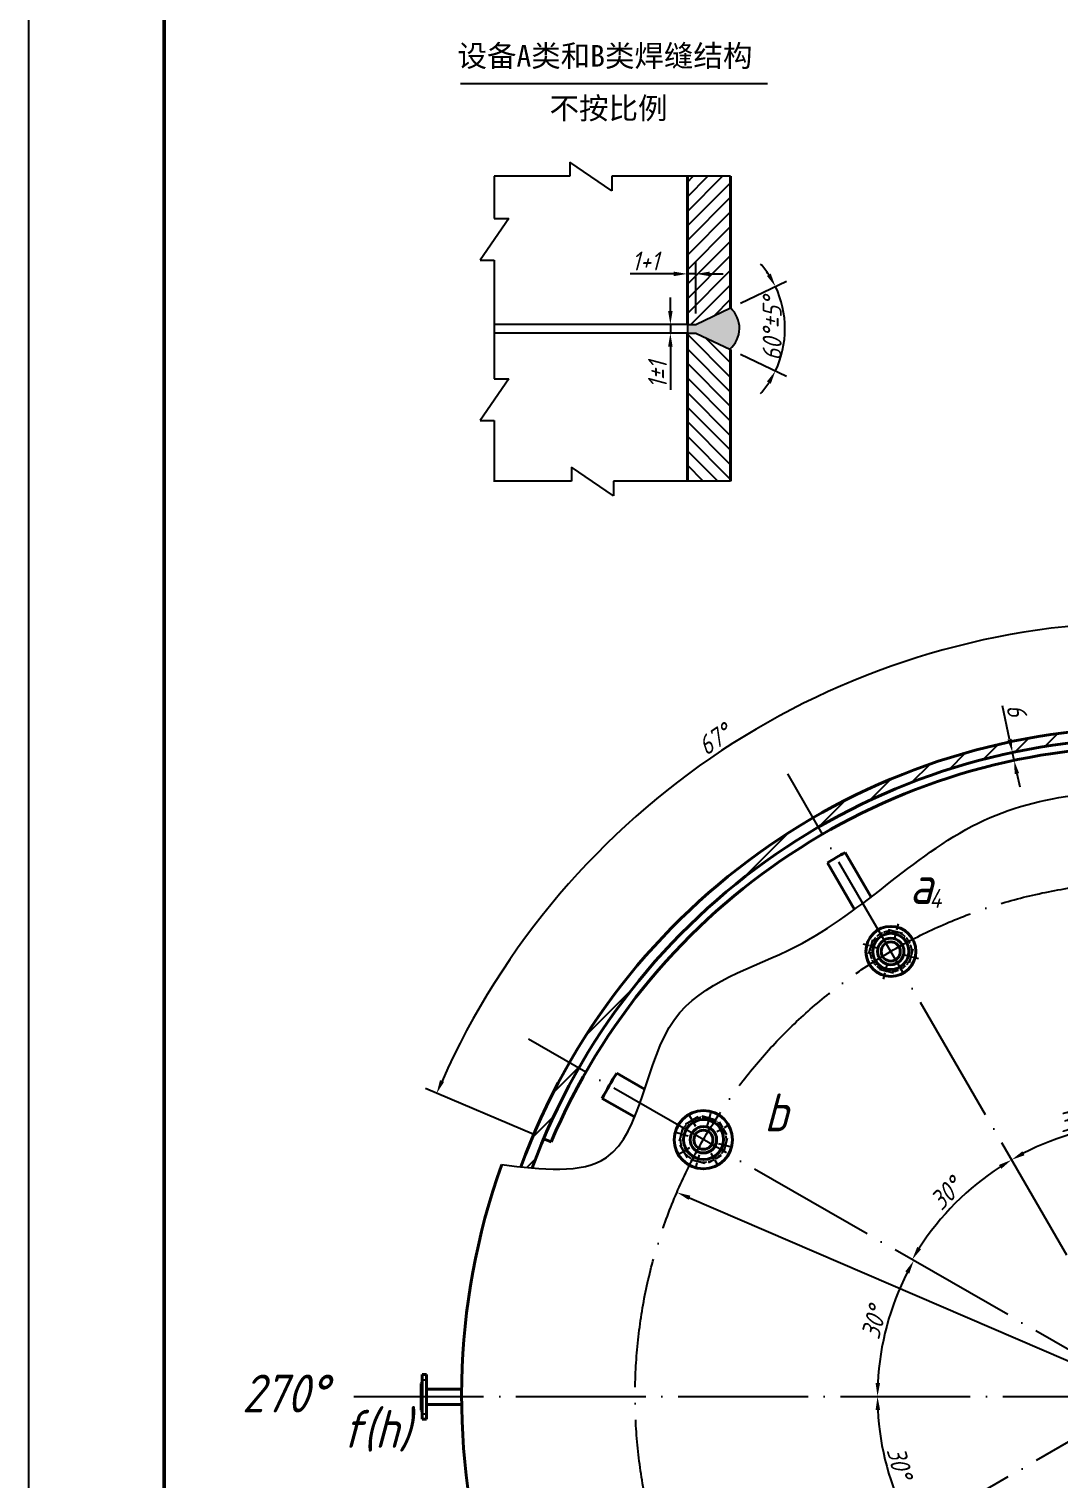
# Model space of a CAD drawing. Header units: millimetres. Extents: x -24031 to -12150, y -76529 to -59709.
# Drawn here: x -24031 to -20221, y -73271 to -67910 of the extents above; entities that cross this region are included whole.
import ezdxf

# ---------------------------------------------------------------- set-up
doc = ezdxf.new("R2010")
doc.units = ezdxf.units.MM
doc.linetypes.add('ACAD_ISO04W100', pattern=[30, 24, -3, 0, -3])
for name, color, linetype in [('标注', 254, 'Continuous'), ('点划线', 1, 'ACAD_ISO04W100'), ('点画线', 1, 'ACAD_ISO04W100')]:
    doc.layers.add(name, color=color, linetype=linetype)
doc.layers.add('粗实线', color=4, linetype='Continuous', lineweight=40)
doc.styles.add('GB', font='gbeitc.shx', dxfattribs={"bigfont": 'gbcbig.shx'})
doc.styles.get("Standard").update_dxf_attribs({"font": 'SIMFANG.TTF'})
doc.dimstyles.new('GB$0', dxfattribs={"dimscale": 20, "dimtxt": 3.5, "dimasz": 2.5, "dimexe": 2.25, "dimexo": 2, "dimtad": 1, "dimdec": 0, "dimtxsty": 'GB', "dimcen": 2.5, "dimadec": 0, "dimazin": 0, "dimtfac": 1, "dimtdec": 0, "dimtmove": 0, "dimatfit": 3, "dimfxl": 0, "dimarcsym": 0})
doc.dimstyles.new('GB$2', dxfattribs={"dimscale": 20, "dimtxt": 3.5, "dimasz": 2.5, "dimexe": 2.25, "dimexo": 2, "dimtad": 1, "dimdec": 0, "dimtxsty": 'GB', "dimcen": 2.5, "dimadec": 0, "dimazin": 0, "dimtfac": 1, "dimtdec": 0, "dimtmove": 0, "dimatfit": 3, "dimfxl": 0, "dimarcsym": 0})
doc.dimstyles.new('GB$3', dxfattribs={"dimscale": 20, "dimtxt": 3.5, "dimasz": 2.5, "dimexe": 2.25, "dimexo": 2, "dimtad": 1, "dimtoh": 1, "dimdec": 0, "dimtxsty": 'GB', "dimcen": 2.5, "dimadec": 0, "dimazin": 0, "dimtfac": 1, "dimtdec": 0, "dimtmove": 0, "dimatfit": 3, "dimfxl": 0, "dimarcsym": 0})

# ---------------------------------------------------------------- blocks, each defined once
blk = doc.blocks.new('*D19')
at = {"color": 0, "lineweight": -2}
blk.add_line((-21587.7581590376, -72231.53022266833), (-18189.69125990684, -73695.47740376194), dxfattribs=at)
at = {"color": 0}
for points in [[(-21584.46098070181, -72223.87691884147), (-21591.0553373734, -72239.1835264952), (-21633.67798199883, -72211.74715265355)], [(-18186.39408157105, -73687.82409993508), (-18192.98843824264, -73703.13070758882), (-18143.77143694562, -73715.26047377673)]]:
    blk.add_solid(points, dxfattribs=at)
at = {"layer": 'Defpoints', "color": 0}
for p in [(-21633.67798199883, -72211.74715265355), (-18143.77143694562, -73715.26047377673)]:
    blk.add_point(p, dxfattribs=at)
at = {"color": 0, "insert": (-18609.54558716244, -73430.96950231084), "char_height": 70, "attachment_point": 5, "rotation": 336.69276971248956, "style": 'GB'}
blk.add_mtext('%%c4200', dxfattribs=at)
blk = doc.blocks.new('*D20')
at = {"color": 0, "lineweight": -2}
blk.add_arc((-19884.407621026, -72966.22421499262), 1007.862279257522, 152.9547028865097, 177.1572675217421, dxfattribs=at)
at = {"color": 0}
for points in [[(-20789.38325555511, -72503.9824433417), (-20774.73167903501, -72511.926565902), (-20758.22509961411, -72463.99977506154)], [(-20882.69888222243, -72916.44630766699), (-20899.36042070972, -72916.03289139451), (-20892.26990028352, -72966.22421499262)]]:
    blk.add_solid(points, dxfattribs=at)
at = {"layer": 'Defpoints', "color": 0}
for p in [(-22182.88336146898, -71645.1809539854), (-20831.93666287211, -72622.74919580146), (-22829.51525282288, -72966.22421499262), (-19890.38639245435, -72962.78793086503), (-16947.80458740557, -72966.2242149926)]:
    blk.add_point(p, dxfattribs=at)
at = {"color": 0, "insert": (-20905.94058200706, -72693.57483506452), "char_height": 70, "attachment_point": 5, "rotation": 75.05598520412597, "style": 'GB'}
blk.add_mtext('30°', dxfattribs=at)
blk = doc.blocks.new('*D21')
at = {"color": 0, "lineweight": -2}
blk.add_arc((-19890.38639245436, -72962.78793086503), 1007.862279257532, 122.9704583871422, 147.2692379299935, dxfattribs=at)
at = {"color": 0}
for points in [[(-20443.23188281376, -72110.1389888381), (-20434.51140061953, -72124.34219157825), (-20396.2620334962, -72091.07914362545)], [(-20731.10112954312, -72422.17530330193), (-20745.34068993725, -72413.51431620117), (-20764.20387104248, -72460.56349093394)]]:
    blk.add_solid(points, dxfattribs=at)
at = {"layer": 'Defpoints', "color": 0}
for p in [(-21224.34621071542, -70664.15087254006), (-22182.88336146898, -71645.1809539854), (-20539.87664892876, -72192.10720534051), (-19890.38639245436, -72962.78793086503), (-19890.38639245436, -72962.78793086503)]:
    blk.add_point(p, dxfattribs=at)
at = {"color": 0, "insert": (-20639.56722763422, -72216.73474848113), "char_height": 70, "attachment_point": 5, "rotation": 45.11984815856784, "style": 'GB'}
blk.add_mtext('30°', dxfattribs=at)
blk = doc.blocks.new('*D25')
at = {"layer": 'Defpoints', "color": 0}
for p in [(-21563.59545076662, -68815.04408129271), (-21595.59545076662, -69001.93790275532), (-21563.59545076662, -69001.93790275532)]:
    blk.add_point(p, dxfattribs=at)
at = {"layer": '标注', "color": 0, "lineweight": -2}
for p, q in [((-21595.59545076662, -68961.93790275532), (-21595.59545076662, -68770.04408129271)), ((-21563.59545076662, -68961.93790275532), (-21563.59545076662, -68770.04408129271)), ((-21645.59545076662, -68815.04408129271), (-21806.63711743329, -68815.04408129271)), ((-21563.59545076662, -68815.04408129271), (-21595.59545076662, -68815.04408129271)), ((-21513.59545076662, -68815.04408129271), (-21463.59545076662, -68815.04408129271))]:
    blk.add_line(p, q, dxfattribs=at)
at = {"layer": '标注', "color": 0}
for points in [[(-21645.59545076662, -68806.71074795938), (-21645.59545076662, -68823.37741462604), (-21595.59545076662, -68815.04408129271)], [(-21513.59545076662, -68806.71074795938), (-21513.59545076662, -68823.37741462604), (-21563.59545076662, -68815.04408129271)]]:
    blk.add_solid(points, dxfattribs=at)
at = {"layer": '标注', "color": 0, "insert": (-21751.11628409996, -68767.54408129271), "char_height": 70, "attachment_point": 5, "style": 'GB'}
blk.add_mtext('1+1', dxfattribs=at)
blk = doc.blocks.new('*D26')
at = {"layer": 'Defpoints', "color": 0}
for p in [(-21595.59545076662, -69001.93790275532), (-21658.37766932409, -69033.93790275532), (-21595.59545076662, -69033.93790275532)]:
    blk.add_point(p, dxfattribs=at)
at = {"layer": '标注', "color": 0, "lineweight": -2}
for p, q in [((-21658.37766932409, -68951.93790275532), (-21658.37766932409, -68901.93790275532)), ((-21635.59545076662, -69001.93790275532), (-21703.37766932409, -69001.93790275532)), ((-21658.37766932409, -69001.93790275532), (-21658.37766932409, -69033.93790275532)), ((-21635.59545076662, -69033.93790275532), (-21703.37766932409, -69033.93790275532)), ((-21658.37766932409, -69083.93790275532), (-21658.37766932409, -69243.52123608865))]:
    blk.add_line(p, q, dxfattribs=at)
at = {"layer": '标注', "color": 0}
for points in [[(-21666.71100265743, -68951.93790275532), (-21650.04433599076, -68951.93790275532), (-21658.37766932409, -69001.93790275532)], [(-21666.71100265743, -69083.93790275532), (-21650.04433599076, -69083.93790275532), (-21658.37766932409, -69033.93790275532)]]:
    blk.add_solid(points, dxfattribs=at)
at = {"layer": '标注', "color": 0, "insert": (-21705.87766932408, -69188.729569422), "char_height": 70, "attachment_point": 5, "rotation": 90, "style": 'GB'}
blk.add_mtext('1%%P1', dxfattribs=at)
blk = doc.blocks.new('*D27')
at = {"layer": 'Defpoints', "color": 0}
for p in [(-21435.59545076663, -68940.97815255764), (-21563.59545076662, -69001.93790275532), (-21563.59545076662, -69033.93790275532), (-21435.59545076663, -69094.897652953), (-21238.40389227025, -69071.48657317898)]:
    blk.add_point(p, dxfattribs=at)
at = {"layer": '标注', "color": 0, "lineweight": -2}
for p, q in [((-21399.48183711381, -68923.7791145341), (-21229.04782974251, -68842.61025113922)), ((-21399.48183711381, -69112.09669097654), (-21229.04782974251, -69193.26555437142))]:
    blk.add_line(p, q, dxfattribs=at)
for start, end in [(33.3694670576754, 41.2729001990256), (334.5339660836749, 25.46603391632519), (318.7270998009744, 326.6305329423247)]:
    blk.add_arc((-21597.19138896123, -69017.93790275532), 362.7615303280086, start, end, dxfattribs=at)
at = {"layer": '标注', "color": 0}
for points in [[(-21286.97547952375, -68814.31297102518), (-21301.49317427625, -68822.4991982912), (-21269.67564510194, -68861.9591689157)], [(-21301.49317427625, -69213.37660721944), (-21286.97547952375, -69221.56283448546), (-21269.67564510194, -69173.91663659495)]]:
    blk.add_solid(points, dxfattribs=at)
at = {"layer": '标注', "color": 0, "insert": (-21281.92985863321, -69017.93790275532), "char_height": 70, "attachment_point": 5, "rotation": 90, "style": 'GB'}
blk.add_mtext('60%%d%%p5%%D', dxfattribs=at)
blk = doc.blocks.new('*D61')
at = {"color": 0, "lineweight": -2}
blk.add_arc((-19890.38639245435, -72962.78793086502), 1007.862279257574, 92.84273247825776, 117.2849934306267, dxfattribs=at)
at = {"color": 0}
for points in [[(-19940.57771605246, -71947.83513118124), (-19940.16429977998, -71964.49666966853), (-19890.38639245435, -71954.92565160744)], [(-20348.40471696011, -72074.37220798754), (-20356.41006454733, -72059.75399374004), (-20396.26203349622, -72091.07914362541)]]:
    blk.add_solid(points, dxfattribs=at)
at = {"layer": 'Defpoints', "color": 0}
for p in [(-19890.38639245435, -70054.4545502433), (-21224.34621071543, -70664.15087254005), (-20066.13733591292, -71970.36766715426), (-19890.38639245435, -72962.78793086502), (-19890.38639245435, -75924.2695051094)]:
    blk.add_point(p, dxfattribs=at)
at = {"color": 0, "insert": (-20165.1719607821, -71941.82751724221), "char_height": 70, "attachment_point": 5, "rotation": 15.063862954442103, "style": 'GB'}
blk.add_mtext('30°', dxfattribs=at)
blk = doc.blocks.new('*D120')
at = {"color": 0, "lineweight": -2}
for p, q in [((-20403.72952515913, -70535.86669566974), (-20430.03752346622, -70411.85567434864)), ((-20432.4825185855, -70593.07915383247), (-20437.37366815281, -70594.11677414368)), ((-20387.1276001798, -70614.12508874664), (-20393.35332204705, -70584.7781913428)), ((-20426.25679671825, -70622.42605123631), (-20431.14794628556, -70623.46367154752)), ((-20376.75139706771, -70663.03658441972), (-20366.37519395563, -70711.9480800928))]:
    blk.add_line(p, q, dxfattribs=at)
at = {"color": 0}
for points in [[(-20395.57760921361, -70534.13732848439), (-20411.88144110464, -70537.59606285508), (-20393.35332204705, -70584.7781913428)], [(-20368.5994811222, -70661.30721723438), (-20384.90331301322, -70664.76595160508), (-20387.1276001798, -70614.12508874664)]]:
    blk.add_solid(points, dxfattribs=at)
at = {"layer": 'Defpoints', "color": 0}
for p in [(-20393.35332204704, -70584.7781913428), (-20387.12760017979, -70614.12508874664), (-20387.1276001798, -70614.12508874664)]:
    blk.add_point(p, dxfattribs=at)
at = {"color": 0, "insert": (-20377.95115922443, -70428.49200821508), "char_height": 70, "attachment_point": 5, "rotation": 281.9772953011599, "style": 'GB'}
blk.add_mtext('6', dxfattribs=at)
blk = doc.blocks.new('*D176')
at = {"color": 0, "lineweight": -2}
blk.add_arc((-19896.32289533654, -72966.2242149926), 995.9470049469787, 182.8767493611772, 207.18721712908, dxfattribs=at)
at = {"color": 0}
for points in [[(-20899.34552093726, -73016.41764122361), (-20882.68410590809, -73015.99927893668), (-20892.26990028351, -72966.2242149926)], [(-20774.92127081022, -73417.27952127534), (-20789.55075538865, -73425.26425412917), (-20758.28181453798, -73465.16034143759)]]:
    blk.add_solid(points, dxfattribs=at)
at = {"layer": 'Defpoints', "color": 0}
for p in [(-22829.51525282289, -72966.2242149926), (-19890.38639245428, -72962.78793086499), (-16947.80458740558, -72966.22421499259), (-20877.074799622, -73139.53358837817), (-22189.15390734766, -74293.40605422178)]:
    blk.add_point(p, dxfattribs=at)
at = {"color": 0, "insert": (-20810.45108185209, -73211.71112072132), "char_height": 70, "attachment_point": 5, "rotation": 285.0319832451287, "style": 'GB'}
blk.add_mtext('30°', dxfattribs=at)
blk = doc.blocks.new('*D177')
at = {"color": 0, "lineweight": -2}
blk.add_line((-22163.97429675098, -71997.91695152118), (-22564.28997283282, -71828.02809206751), dxfattribs=at)
blk.add_arc((-19890.38639245435, -72962.7986161843), 2859.731398867211, 91.00178130987976, 156.002471168364, dxfattribs=at)
at = {"color": 0}
for points in [[(-19940.45733248361, -70095.17130641133), (-19940.31163115416, -70111.8373361995), (-19890.38639245436, -70103.06721731709)], [(-22495.28882430621, -71803.07620544801), (-22510.5735487956, -71796.43128445062), (-22522.86594954311, -71845.60791841745)]]:
    blk.add_solid(points, dxfattribs=at)
at = {"layer": 'Defpoints', "color": 0}
for p in [(-19890.38639245435, -70054.4545502433), (-20977.13363868032, -70317.60597736057), (-22127.15294271568, -72013.54346383223), (-22099.53692718921, -72025.2633480655), (-19890.38639245435, -75924.26950510938)]:
    blk.add_point(p, dxfattribs=at)
at = {"color": 0, "insert": (-21496.15026995262, -70536.94963695733), "char_height": 70, "attachment_point": 5, "rotation": 33.50212623913256, "style": 'GB'}
blk.add_mtext('67°', dxfattribs=at)

msp = doc.modelspace()

# ---------------------------------------------------------------- hatches: boundary and pattern name
h = msp.add_hatch()
h.set_pattern_fill('ANSI31', color=256, scale=20, style=0)
h.set_pattern_definition([(45, (0, 0), (-44.90128060534576, 44.90128060534577), [])])
edge = h.paths.add_edge_path()
edge.add_line((-21997.08209967628, -71751.9697707908), (-22031.76213482384, -71732.03750615253))
edge.add_arc((-19888.72470947223, -72963.50381321515), 2471.663138837515, 150.1167771638995, 159.9734917487316)
edge.add_spline(control_points=[(-22210.93696310026, -72117.07075562116), (-22197.13869537813, -72118.57559292072), (-22183.42230722664, -72119.96580512529), (-22169.83560147767, -72121.17447195055)], knot_values=[62.49464302395256, 62.49464302395256, 62.49464302395256, 62.49464302395256, 98.98018990798633, 98.98018990798633, 98.98018990798633, 98.98018990798633], degree=3, periodic=0)
edge.add_arc((-19888.72470947222, -72963.50381321512), 2431.663138837513, 150.1168562333334, 159.7326886892334, ccw=False)
h.paths.add_polyline_path([(-22031.76213482385, -71732.03750615253), (-21997.08209967628, -71751.9697707908, -0.1314915129389252), (-21110.17991472303, -70860.87859640952), (-21130.25708996206, -70826.28224770458, 0.13149298638172)])
edge = h.paths.add_edge_path()
edge.add_spline(control_points=[(-17591.17035143265, -72167.11848397151), (-17577.58722852061, -72166.33705861219), (-17563.85267528934, -72165.16943812123), (-17550.02281936245, -72163.75876566241)], knot_values=[5762.126036254385, 5762.126036254385, 5762.126036254385, 5762.126036254385, 5802.2810259143, 5802.2810259143, 5802.2810259143, 5802.2810259143], degree=3, periodic=0)
edge.add_arc((-19888.72470947223, -72963.50381321514), 2471.663138837514, 18.87869201498054, 120.1527123513926)
edge.add_line((-21130.25708996206, -70826.28224770458), (-21110.17991472302, -70860.87859640953))
edge.add_arc((-19888.72470947223, -72963.50381321515), 2431.663138837513, 19.11749602901449, 120.15312336957561, ccw=False)
at = {"layer": '标注', "ltscale": 0.5}
h = msp.add_hatch(dxfattribs=at)
h.set_pattern_fill('ANSI31', color=256, scale=12, style=0)
h.set_pattern_definition([(45, (-27938.13250172363, -78051.77500960176), (-26.94076836320746, 26.94076836320746), [])])
h.paths.add_polyline_path([(-21563.59545076662, -69001.93790275532), (-21435.59545076663, -68940.97815255763), (-21435.59545076663, -68454.27632805415), (-21595.59545076662, -68454.27632805415), (-21595.59545076662, -69001.93790275532)])
h.paths.add_polyline_path([(-21811.63711743329, -68715.04408129271), (-21690.59545076662, -68715.04408129271), (-21690.59545076662, -68820.04408129271), (-21811.63711743329, -68820.04408129271)], flags=9)
at = {"layer": '标注'}
msp.add_hatch(color=256, dxfattribs=at).paths.add_polyline_path([(-21435.59545076663, -68940.97815255764), (-21563.59545076663, -69001.93790275532), (-21595.59545076662, -69001.93790275532), (-21595.59545076662, -69033.93790275532), (-21563.59545076662, -69033.93790275532), (-21438.82597120427, -69093.35912389921, 0.450251074870805)])
at = {"layer": '标注', "ltscale": 0.5}
h = msp.add_hatch(dxfattribs=at)
h.set_pattern_fill('ANSI31', color=256, scale=12, angle=90, style=0)
h.set_pattern_definition([(135, (-27938.13250172363, -78051.77500960176), (-26.94076836320746, -26.94076836320746), [])])
h.paths.add_polyline_path([(-21595.59545076662, -69581.59947745649), (-21435.59545076663, -69581.59947745649), (-21435.59545076662, -69094.89765295299), (-21563.5954507666, -69033.93790275532), (-21595.59545076662, -69033.93790275534)])

# ---------------------------------------------------------------- linework, layer by layer
at = {"lineweight": -3}
msp.add_line((-24030.55414518318, -76528.76497680193), (-24030.55414518318, -59708.76497680193), dxfattribs=at)
at = {"lineweight": 50}
msp.add_line((-23530.55414518318, -76328.76497680193), (-23530.55414518318, -59908.76497680193), dxfattribs=at)
msp.add_spline([(-22282.32092742304, -72108.66543273791), (-21894.92510936441, -72082.31719967214), (-21642.775854615, -71572.33099708677), (-21193.82711435821, -71301.97687037298), (-20497.39561366026, -70835.18635382841), (-19727.53529266562, -70746.24623373138), (-19049.58069766108, -70936.72302825551), (-18353.89772894193, -71367.15200386022), (-18089.44853352416, -71741.96114308873), (-17708.14964811571, -72159.78115349625), (-17479.02548745247, -72155.17147393708)], degree=3)
at = {"layer": '标注'}
for p, q in [((-22434.62847566904, -68111.08616355242), (-21298.6608854041, -68111.08616355242)), ((-21875.17677212539, -68508.4082877011), (-22029.72339866225, -68402.60103503273)), ((-22029.72339866225, -68402.60103503273), (-22029.72339866225, -68454.27632805415)), ((-22029.72339866225, -68454.27632805415), (-22309.95293058548, -68454.27632805415)), ((-22309.95293058548, -68454.27632805415), (-22309.95293058548, -68610.31576892317)), ((-22309.95293058548, -68454.27632805415), (-22309.95293058548, -68610.31576892316)), ((-21435.59545076663, -68454.27632805415), (-21875.17677212539, -68454.27632805415)), ((-21875.17677212539, -68454.27632805415), (-21875.17677212539, -68508.4082877011)), ((-22255.82097093854, -68610.31576892317), (-22361.6282236069, -68764.86239546003)), ((-22309.95293058548, -68610.31576892317), (-22255.82097093854, -68610.31576892317)), ((-22361.6282236069, -68764.86239546003), (-22309.95293058548, -68764.86239546003)), ((-22309.95293058548, -68764.86239546002), (-22309.95293058548, -69039.69739588677)), ((-22309.95293058548, -68833.22510330653), (-22309.95293058548, -69033.36521097046)), ((-21563.59545076662, -69001.93790275532), (-21435.59545076663, -68940.97815255764)), ((-21595.59545076662, -69001.93790275532), (-22309.95293058548, -69001.93790275532)), ((-21595.59545076662, -69001.93790275532), (-21563.59545076662, -69001.93790275532)), ((-21595.59545076662, -69001.93790275532), (-21595.59545076662, -69033.93790275532)), ((-21595.59545076662, -69033.93790275532), (-22309.95293058548, -69033.93790275532)), ((-22309.95293058548, -69039.69739588677), (-22309.95293058548, -69202.78237691896)), ((-21595.59545076662, -69033.93790275532), (-21563.59545076663, -69033.93790275532)), ((-21563.59545076662, -69033.93790275532), (-21435.59545076663, -69094.897652953)), ((-22255.82097093854, -69202.78237691896), (-22361.6282236069, -69357.3290034558)), ((-22309.95293058548, -69187.9118375073), (-22309.95293058548, -69202.78237691896)), ((-22309.95293058548, -69202.78237691896), (-22255.82097093854, -69202.78237691896)), ((-22361.6282236069, -69357.3290034558), (-22309.95293058548, -69357.3290034558)), ((-22309.95293058548, -69357.3290034558), (-22309.95293058548, -69581.59947745649)), ((-21868.96350404547, -69635.73143710343), (-22023.51013058233, -69529.92418443508)), ((-22023.51013058233, -69529.92418443508), (-22023.51013058233, -69581.59947745649)), ((-22023.51013058233, -69581.59947745649), (-22313.03160890173, -69581.59947745649)), ((-21515.5954507664, -69581.59947745649), (-21868.96350404547, -69581.59947745649)), ((-21868.96350404547, -69581.59947745649), (-21868.96350404547, -69635.73143710343)), ((-21435.5954507664, -69581.59947745649), (-21595.5954507664, -69581.59947745649))]:
    msp.add_line(p, q, dxfattribs=at)
msp.add_arc((-21504.6671751063, -69015.73854177953), 101.7841780428807, 310.306080494907, 47.2649093467351, dxfattribs=at)
at = {"layer": '点划线'}
for p, q in [((-22581.9070114017, -72905.23604729449), (-22554.57289267984, -72905.23604729449)), ((-22580.03454407162, -73030.23604729449), (-22555.2293496364, -73030.23604729449))]:
    msp.add_line(p, q, dxfattribs=at)
at = {"layer": '点画线', "ltscale": 20}
for p, q in [((-19890.38639245435, -72962.78793086502), (-21224.34621071542, -70664.15087254005)), ((-19890.38639245435, -72962.78793086502), (-22182.88336146898, -71645.18095398539)), ((-22829.51525282288, -72966.22421499262), (-16947.80458740557, -72966.2242149926)), ((-19890.38639245429, -72962.78793086499), (-22189.15390734766, -74293.40605422178))]:
    msp.add_line(p, q, dxfattribs=at)
at = {"layer": '点画线'}
for p, q in [((-20852.37974055689, -71239.33477598701), (-20793.94122806641, -71254.99332821571)), ((-20815.3312081973, -71217.94479585612), (-20830.98976042601, -71276.3833083466)), ((-20945.21772255749, -71292.95990988881), (-20886.77921006701, -71308.61846211755)), ((-20923.82774242659, -71330.0084422484), (-20908.1691901979, -71271.56992975793)), ((-20761.70607429551, -71310.7827778567), (-20777.36462652421, -71369.22129034721)), ((-20870.20260852481, -71422.84642424902), (-20854.5440562961, -71364.40791175852)), ((-20740.31609416462, -71347.8313102163), (-20798.7546066551, -71332.17275798759)), ((-20833.1540761652, -71401.45644411811), (-20891.59258865569, -71385.79789188944)), ((-21602.56804349974, -71958.56517593194), (-21553.7934927586, -71930.40517593197)), ((-21592.26076812917, -71920.09790056139), (-21564.10076812917, -71968.87245130254)), ((-21541.74249842176, -71928.81863242909), (-21487.34155588517, -71943.39532104926)), ((-21509.76805922429, -71918.53163285147), (-21523.01959433354, -71967.98703515748)), ((-21477.69836040005, -71950.79480519539), (-21449.53836040005, -71999.56935593652)), ((-21644.45634322424, -71988.1204983753), (-21590.05540068763, -72002.69718699549)), ((-21624.54421626601, -72022.60931395368), (-21609.96752764584, -71968.20837141709)), ((-21439.23108502949, -71961.10208056594), (-21488.00563577062, -71989.26208056592)), ((-21633.26494813373, -72073.12758366109), (-21584.49039739259, -72044.96758366108)), ((-21594.79767276316, -72083.43485903167), (-21622.95767276316, -72034.66030829055)), ((-21428.03968993896, -72046.10916585174), (-21482.44063247557, -72031.53247723157)), ((-21447.95181689718, -72011.62035027336), (-21462.52850551735, -72066.02129280995)), ((-21530.75353474143, -72105.41103179795), (-21585.15447727805, -72090.83434317775)), ((-21565.24235031982, -72125.32315875616), (-21550.66566169965, -72070.92221621955)), ((-21469.92798966348, -72075.66448829508), (-21518.70254040461, -72103.8244882951)), ((-21480.23526503404, -72114.13176366563), (-21508.39526503404, -72065.35721292451))]:
    msp.add_line(p, q, dxfattribs=at)
at = {"layer": '点画线', "ltscale": 20}
msp.add_circle((-19888.72470947223, -72963.50381321514), 1900, dxfattribs=at)
at = {"layer": '点画线'}
for centre, radius in [((-20842.79628716597, -71320.40365078961), 75.78447242425916), ((-21536.2480165816, -72017.11483211351), 83.86550309515006)]:
    msp.add_circle(centre, radius, dxfattribs=at)
at = {"layer": '粗实线'}
for p, q in [((-21595.59545076662, -69001.93790275532), (-21595.59545076663, -68454.27632805415)), ((-21435.59545076663, -68940.97815255764), (-21435.59545076663, -68454.27632805415)), ((-21595.59545076662, -69033.93790275532), (-21595.59545076662, -69581.59947745649)), ((-21435.59545076663, -69094.897652953), (-21435.59545076663, -69581.59947745649)), ((-20916.19615010835, -71119.43737048938), (-21011.91404089965, -70954.49935068874)), ((-20977.42534627424, -71165.34490784838), (-21077.62923037058, -70992.6767673101)), ((-21754.00663139833, -71829.39312234278), (-21856.91836562061, -71770.24485700295)), ((-21791.02335892366, -71932.6851977727), (-21910.72704194639, -71863.885801289)), ((-22127.15294271568, -72013.54346383223), (-22099.5369271892, -72025.2633480655)), ((-22576.39376760456, -72914.23604729449), (-22580.39376760456, -72918.23604729449)), ((-22580.39376760456, -73017.23604729449), (-22580.39376760456, -72918.23604729449)), ((-22580.39376760456, -73017.23604729449), (-22580.39376760456, -72918.23604729449)), ((-22576.39376760456, -72914.23604729449), (-22576.39376760456, -72885.23604729449)), ((-22576.39376760456, -72885.23604729449), (-22560.39376760456, -72885.23604729449)), ((-22576.39376760456, -73021.23604729449), (-22576.39376760456, -72914.23604729449)), ((-22560.39376760456, -73050.23604729449), (-22560.39376760456, -72885.23604729449)), ((-22560.39376760456, -72939.23604729449), (-22430.2719915157, -72939.23604729449)), ((-22560.39376760456, -72996.23604729449), (-22560.39376760456, -72939.23604729449)), ((-22576.39376760456, -73021.23604729449), (-22580.39376760456, -73017.23604729449)), ((-22576.39376760456, -73050.23604729449), (-22576.39376760456, -73021.23604729449)), ((-22560.39376760456, -72996.23604729449), (-22430.2145576585, -72996.23604729449)), ((-22576.39376760456, -73050.23604729449), (-22560.39376760456, -73050.23604729449))]:
    msp.add_line(p, q, dxfattribs=at)
for centre, radius in [((-20842.79320501156, -71320.41098060238), 92.50000000000364), ((-20842.79330278319, -71320.41103775136), 66.75686196881502), ((-20843.32255679817, -71320.71869340164), 48.91788743385646), ((-20843.32255679817, -71320.71869340164), 35.40983289452166), ((-21536.12654444084, -72016.90283889022), 107.6549653793591), ((-21535.59443092281, -72015.976180532), 74.14823217428057), ((-21536.12654444084, -72016.90283889022), 48.91788743385646), ((-21536.12654444084, -72016.90283889022), 35.40983289452166)]:
    msp.add_circle(centre, radius, dxfattribs=at)
for radius, start, end in [(2471.663138837513, 18.87855261288453, 159.9752436936929), (2431.663138837513, 19.11730243239568, 159.7354467883123), (2401.663138837513, 22.95757498998023, 157.0042524782677), (2301.663138837513, 119.2085765083167, 121.1005464889629), (2301.663138837513, 148.7727770181284, 151.4614902024969), (2301.663138837513, 148.7727770181284, 151.4614902024969), (2541.663138837513, 160.3465455797843, 18.54400085535405)]:
    msp.add_arc((-19888.72470947223, -72963.50381321514), radius, start, end, dxfattribs=at)

# ---------------------------------------------------------------- texts
at = {"layer": '标注', "char_height": 80, "attachment_point": 1}
for s, insert, width in [('设备A类和B类焊缝结构', (-22445.72038091564, -67968.78048186343), 1229.41032431036), ('不按比例', (-22105.21176183394, -68162.50211082898), 590.1170702931821)]:
    msp.add_mtext(s, dxfattribs=dict(at, insert=insert, width=width))
at = {"layer": '标注', "style": 'GB'}
for s, insert, char_height, width, attachment_point in [('a', (-20773.66859156248, -71074.81319918395), 139.9999999989177, 1454.525083261692, 4), ('4', (-20701.29438644036, -71124.75133152754), 70, 1454.525083261692, 4), ('b', (-21311.74789321679, -71916.15002322367), 139.9999999989177, 1454.525083261692, 4), ('270%%D', (-23242.69354412305, -72885.20319844483), 140, 192.0008994577074, 1), ('f(h)', (-22872.60145021968, -73093.25959550905), 139.9999999989177, 1454.525083261692, 4)]:
    msp.add_mtext(s, dxfattribs=dict(at, insert=insert, char_height=char_height, width=width, attachment_point=attachment_point))

# ---------------------------------------------------------------- dimensions: what is measured, and where the dimension line sits
for base, line1, line2, picture, middle in [((-20977.13363868032, -70317.60597736057), ((-19890.38639245435, -70054.4545502433), (-19890.38639245435, -75924.26950510939)), ((-22127.15294271568, -72013.54346383223), (-22099.5369271892, -72025.2633480655)), '*D177', (-21496.15026995261, -70536.94963695732)), ((-20066.13733591292, -71970.36766715426), ((-19890.38639245435, -70054.4545502433), (-19890.38639245435, -75924.26950510939)), ((-19890.38639245435, -72962.78793086502), (-21224.34621071542, -70664.15087254005)), '*D61', (-20165.17196078209, -71941.82751724223)), ((-20539.87664892876, -72192.10720534051), ((-19890.38639245435, -72962.78793086502), (-21224.34621071542, -70664.15087254005)), ((-19890.38639245435, -72962.78793086502), (-22182.88336146898, -71645.18095398539)), '*D21', (-20639.56722763423, -72216.73474848113)), ((-20831.93666287211, -72622.74919580146), ((-19890.38639245435, -72962.78793086502), (-22182.88336146898, -71645.18095398539)), ((-22829.51525282288, -72966.22421499262), (-16947.80458740557, -72966.2242149926)), '*D20', (-20905.94058200705, -72693.57483506452)), ((-20877.074799622, -73139.53358837817), ((-19890.38639245429, -72962.78793086499), (-22189.15390734766, -74293.40605422178)), ((-22829.51525282288, -72966.22421499262), (-16947.80458740557, -72966.2242149926)), '*D176', (-20810.45108185209, -73211.71112072132))]:
    dim = msp.add_angular_dim_2l(base=base, line1=line1, line2=line2, dimstyle='GB$2')
    dim.commit()
    dim.dimension.update_dxf_attribs({"geometry": picture, "text_midpoint": middle})
dim = msp.add_linear_dim(base=(-20387.1276001798, -70614.12508874664), p1=(-20393.35332204703, -70584.7781913428), p2=(-20387.12760017979, -70614.12508874664), angle=281.97729530114634, text='6', dimstyle='GB$0')
dim.commit()
dim.dimension.update_dxf_attribs({"geometry": '*D120', "text_midpoint": (-20424.41708011385, -70438.34940117155), "dimtype": 161})
dim = msp.add_diameter_dim_2p(p1=(-21633.67798199883, -72211.74715265355), p2=(-18143.77143694562, -73715.26047377673), text='%%c4200', dimstyle='GB$3', override={"dimtmove": 2})
dim.commit()
dim.dimension.update_dxf_attribs({"geometry": '*D19', "text_midpoint": (-18609.54558716244, -73430.96950231084), "dimtype": 163})
at = {"layer": '标注'}
dim = msp.add_linear_dim(base=(-21563.59545076662, -68815.04408129271), p1=(-21595.59545076662, -69001.93790275532), p2=(-21563.59545076662, -69001.93790275532), text='1+1', dimstyle='GB$0', dxfattribs=at)
dim.commit()
dim.dimension.update_dxf_attribs({"geometry": '*D25', "text_midpoint": (-21751.11628409996, -68815.04408129271), "dimtype": 160})
dim = msp.add_angular_dim_2l(base=(-21238.40389227025, -69071.48657317898), line1=((-21563.59545076662, -69033.93790275532), (-21435.59545076663, -69094.897652953)), line2=((-21563.59545076662, -69001.93790275532), (-21435.59545076663, -68940.97815255764)), text='60%%d%%p5%%D', dimstyle='GB$2', dxfattribs=at)
dim.commit()
dim.dimension.update_dxf_attribs({"geometry": '*D27', "text_midpoint": (-21281.92985863322, -69017.93790275532)})
dim = msp.add_linear_dim(base=(-21658.37766932409, -69033.93790275532), p1=(-21595.59545076662, -69001.93790275532), p2=(-21595.59545076662, -69033.93790275532), angle=90, text='1%%P1', dimstyle='GB$0', dxfattribs=at)
dim.commit()
dim.dimension.update_dxf_attribs({"geometry": '*D26', "text_midpoint": (-21705.87766932408, -69188.729569422)})

doc.saveas('drawing.dxf')
